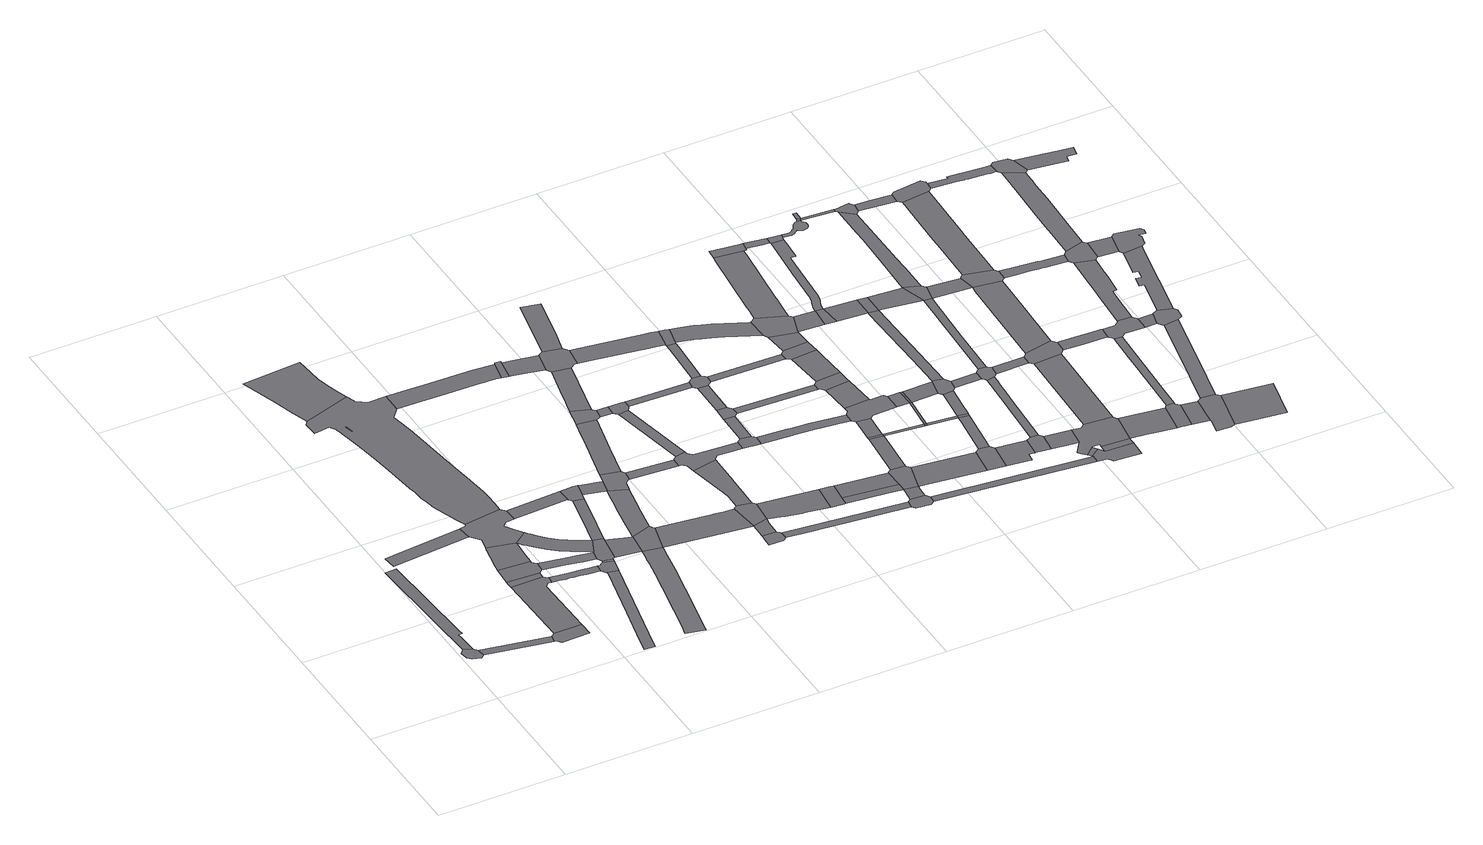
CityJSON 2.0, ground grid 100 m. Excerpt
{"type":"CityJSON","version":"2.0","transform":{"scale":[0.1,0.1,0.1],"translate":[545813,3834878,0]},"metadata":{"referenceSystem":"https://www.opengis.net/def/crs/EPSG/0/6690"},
"CityObjects":{
"road1":{"type":"Road","geometry":[{"type":"MultiSurface","lod":"1","boundaries":[[[0,1,2,3,4,5,6,7,8]]]}]},
"road2":{"type":"Road","attributes":{"RoadStructureAttribute.sectionType":"1"},"geometry":[{"type":"MultiSurface","lod":"1","boundaries":[[[9,10,11,12,13,14,15,16,0,8]]]}]},
"road3":{"type":"Road","attributes":{"RoadStructureAttribute.sectionType":"1"},"geometry":[{"type":"MultiSurface","lod":"1","boundaries":[[[7,6,17,18,19]]]}]},
"road4":{"type":"Road","geometry":[{"type":"MultiSurface","lod":"1","boundaries":[[[20,21,19,18,22,23,24]]]}]},
"road5":{"type":"Road","attributes":{"RoadStructureAttribute.sectionType":"1"},"geometry":[{"type":"MultiSurface","lod":"1","boundaries":[[[25,26,27,28,29]]]}]},
"road6":{"type":"Road","attributes":{"RoadStructureAttribute.sectionType":"1"},"geometry":[{"type":"MultiSurface","lod":"1","boundaries":[[[30,31,32,21,20,33,34,35,36]]]}]},
"road7":{"type":"Road","geometry":[{"type":"MultiSurface","lod":"1","boundaries":[[[37,38,32,31,39]]]}]},
"road8":{"type":"Road","geometry":[{"type":"MultiSurface","lod":"1","boundaries":[[[40,41,42,37,39,43,44,45,46,47,48,49]]]}]},
"road9":{"type":"Road","attributes":{"RoadStructureAttribute.sectionType":"1"},"geometry":[{"type":"MultiSurface","lod":"1","boundaries":[[[50,51,52,53,54,55,56,40,49,57,58,59,60]]]}]},
"road10":{"type":"Road","geometry":[{"type":"MultiSurface","lod":"1","boundaries":[[[61,62,63,64,65,25,29,66,67,50,60,68,69,70,71,72,73,74]]]}]},
"road11":{"type":"Road","attributes":{"RoadStructureAttribute.sectionType":"1"},"geometry":[{"type":"MultiSurface","lod":"1","boundaries":[[[75,76,77,78,79,80,81]]]}]},
"road12":{"type":"Road","attributes":{"RoadStructureAttribute.sectionType":"1"},"geometry":[{"type":"MultiSurface","lod":"1","boundaries":[[[82,83,84,36,35,85,86,87,88,89,90,91,92,93,94,95]]]}]},
"road13":{"type":"Road","geometry":[{"type":"MultiSurface","lod":"1","boundaries":[[[96,97,98,99,100,101,102,103,104,105,106,107,108,109,110,111,112,113,114,115,116,117,118,119,120,121,122,123,124,125,126,127,128,129,62,61,130,131,132,133,134,135,136,137],[138,139,140]]]}]},
"road14":{"type":"Road","attributes":{"RoadStructureAttribute.sectionType":"1"},"geometry":[{"type":"MultiSurface","lod":"1","boundaries":[[[141,142,143,45,44,144,145,146,147,148,149]]]}]},
"road15":{"type":"Road","geometry":[{"type":"MultiSurface","lod":"1","boundaries":[[[150,151,152,153,154,155,156,157,158,103,102]]]}]},
"road16":{"type":"Road","attributes":{"function":"1","RoadStructureAttribute.sectionType":"7"},"geometry":[{"type":"MultiSurface","lod":"1","boundaries":[[[159,160,161,162,163,164,165,166,167,68,60,168,169,170,171,172,173,174,175,176,177,178]]]}]},
"road17":{"type":"Road","geometry":[{"type":"MultiSurface","lod":"1","boundaries":[[[179,180,181,95,94,182,183,75,81,184]]]}]},
"road18":{"type":"Road","attributes":{"RoadStructureAttribute.sectionType":"1"},"geometry":[{"type":"MultiSurface","lod":"1","boundaries":[[[185,179,184,186]]]}]},
"road19":{"type":"Road","geometry":[{"type":"MultiSurface","lod":"1","boundaries":[[[178,177,149,148,185,186,187,188,189,190,191,192]]]}]},
"road20":{"type":"Road","attributes":{"RoadStructureAttribute.sectionType":"1"},"geometry":[{"type":"MultiSurface","lod":"1","boundaries":[[[193,194,195,196,197,198,199,200,201,202,203,204,205,206,207,208,209,210,211,212,213,214]]]}]},
"road21":{"type":"Road","attributes":{"RoadStructureAttribute.sectionType":"1"},"geometry":[{"type":"MultiSurface","lod":"1","boundaries":[[[215,74,73,216]]]}]},
"road22":{"type":"Road","attributes":{"function":"1"},"geometry":[{"type":"MultiSurface","lod":"1","boundaries":[[[217,218,219,190,189,220,193,221]]]}]},
"road23":{"type":"Road","attributes":{"RoadStructureAttribute.sectionType":"1"},"geometry":[{"type":"MultiSurface","lod":"1","boundaries":[[[222,223,224,225,226,227,228,178,192,229,230,231,232,233]]]}]},
"road24":{"type":"Road","geometry":[{"type":"MultiSurface","lod":"1","boundaries":[[[234,235,236,237,221,193,214,238]]]}]},
"road25":{"type":"Road","geometry":[{"type":"MultiSurface","lod":"1","boundaries":[[[239,215,216,240,241,222,233,242,243]]]}]},
"road26":{"type":"Road","attributes":{"RoadStructureAttribute.sectionType":"1"},"geometry":[{"type":"MultiSurface","lod":"1","boundaries":[[[244,245,246,247,248,249,250,251,252,253,254,255,237,236,256,257,258,259,260,261]]]}]},
"road27":{"type":"Road","attributes":{"RoadStructureAttribute.sectionType":"1"},"geometry":[{"type":"MultiSurface","lod":"1","boundaries":[[[262,243,242,263,264,244,265]]]}]},
"road28":{"type":"Road","attributes":{"RoadStructureAttribute.sectionType":"1"},"geometry":[{"type":"MultiSurface","lod":"1","boundaries":[[[266,267,268,269,98,97,270,271,272,273,274,275,276,277,278]]]}]},
"road29":{"type":"Road","geometry":[{"type":"MultiSurface","lod":"1","boundaries":[[[279,280,265,244,261,281,282,283,284,285]]]}]},
"road30":{"type":"Road","geometry":[{"type":"MultiSurface","lod":"1","boundaries":[[[286,287,288,289,238,214,290,291,292]]]}]},
"road31":{"type":"Road","attributes":{"RoadStructureAttribute.sectionType":"1"},"geometry":[{"type":"MultiSurface","lod":"1","boundaries":[[[293,294,295,296,297,298,299,279,285,300,301]]]}]},
"road32":{"type":"Road","attributes":{"RoadStructureAttribute.sectionType":"1"},"geometry":[{"type":"MultiSurface","lod":"1","boundaries":[[[284,283,302,303]]]}]},
"road33":{"type":"Road","geometry":[{"type":"MultiSurface","lod":"1","boundaries":[[[304,305,306,307,308,309,310,311,312,313,314,315]]]}]},
"road34":{"type":"Road","geometry":[{"type":"MultiSurface","lod":"1","boundaries":[[[316,278,277,317,318,319]]]}]},
"road35":{"type":"Road","attributes":{"RoadStructureAttribute.sectionType":"1"},"geometry":[{"type":"MultiSurface","lod":"1","boundaries":[[[320,291,304,315,321,322,323,324]]]}]},
"road36":{"type":"Road","geometry":[{"type":"MultiSurface","lod":"1","boundaries":[[[325,326,327,293,301,328,329,330,331,332]]]}]},
"road37":{"type":"Road","geometry":[{"type":"MultiSurface","lod":"1","boundaries":[[[333,334,335,292,291,320,336,337,338]]]}]},
"road38":{"type":"Road"},
"road39":{"type":"Road","attributes":{"RoadStructureAttribute.sectionType":"1"},"geometry":[{"type":"MultiSurface","lod":"1","boundaries":[[[339,318,317,340,341,342,343]]]}]},
"road40":{"type":"Road","attributes":{"RoadStructureAttribute.sectionType":"1"},"geometry":[{"type":"MultiSurface","lod":"1","boundaries":[[[344,345,346,347,348,349,350,351,352,353,354,355,333,338]]]}]},
"road41":{"type":"Road","attributes":{"RoadStructureAttribute.sectionType":"1"},"geometry":[{"type":"MultiSurface","lod":"1","boundaries":[[[330,329,356,357]]]}]},
"road42":{"type":"Road","attributes":{"RoadStructureAttribute.sectionType":"1"},"geometry":[{"type":"MultiSurface","lod":"1","boundaries":[[[358,359,360,361,362,363,325,332,364,365]]]}]},
"road43":{"type":"Road","attributes":{"RoadStructureAttribute.sectionType":"1"},"geometry":[{"type":"MultiSurface","lod":"1","boundaries":[[[366,367,368,369]]]}]},
"road44":{"type":"Road","geometry":[{"type":"MultiSurface","lod":"1","boundaries":[[[370,357,356,367,366,371,372,373,374,375]]]}]},
"road45":{"type":"Road","geometry":[{"type":"MultiSurface","lod":"1","boundaries":[[[376,377,378,379,369,368,380,381,303,302,382,383,384,385,352,351,386,387,388,389,390]]]}]},
"road46":{"type":"Road","attributes":{"function":"1"},"geometry":[{"type":"MultiSurface","lod":"1","boundaries":[[[391,336,320,392,393,394,395,396,397,398,399,400,401]]]}]},
"road47":{"type":"Road","geometry":[{"type":"MultiSurface","lod":"1","boundaries":[[[402,343,342,358,365,403,404,405,406,407,408]]]}]},
"road48":{"type":"Road","attributes":{"RoadStructureAttribute.sectionType":"1"},"geometry":[{"type":"MultiSurface","lod":"1","boundaries":[[[312,311,409,410,411,412,413,414]]]}]},
"road49":{"type":"Road","attributes":{"RoadStructureAttribute.sectionType":"1"},"geometry":[{"type":"MultiSurface","lod":"1","boundaries":[[[415,402,408,416,417,418,419,420]]]}]},
"road50":{"type":"Road","attributes":{"RoadStructureAttribute.sectionType":"1"},"geometry":[{"type":"MultiSurface","lod":"1","boundaries":[[[421,375,374,422,423]]]}]},
"road51":{"type":"Road","geometry":[{"type":"MultiSurface","lod":"1","boundaries":[[[424,401,400,425,426,427,428,429]]]}]},
"road52":{"type":"Road","geometry":[{"type":"MultiSurface","lod":"1","boundaries":[[[430,390,389,431,432,433]]]}]},
"road53":{"type":"Road","attributes":{"RoadStructureAttribute.sectionType":"1"},"geometry":[{"type":"MultiSurface","lod":"1","boundaries":[[[434,430,433,435]]]}]},
"road54":{"type":"Road","attributes":{"RoadStructureAttribute.sectionType":"1"},"geometry":[{"type":"MultiSurface","lod":"1","boundaries":[[[436,437,407,406,438,439,440,441,442,443,444,445]]]}]},
"road55":{"type":"Road","geometry":[{"type":"MultiSurface","lod":"1","boundaries":[[[446,434,435,447,448,449,450,451]]]}]},
"road56":{"type":"Road","attributes":{"RoadStructureAttribute.sectionType":"1"},"geometry":[{"type":"MultiSurface","lod":"1","boundaries":[[[452,446,451,453]]]}]},
"road57":{"type":"Road","attributes":{"function":"1","RoadStructureAttribute.sectionType":"7"},"geometry":[{"type":"MultiSurface","lod":"1","boundaries":[[[454,455,427,426,456,457,458,459,460]]]}]},
"road58":{"type":"Road","attributes":{"function":"1"},"geometry":[{"type":"MultiSurface","lod":"1","boundaries":[[[429,428,461,462,463,464]]]}]},
"road59":{"type":"Road","geometry":[{"type":"MultiSurface","lod":"1","boundaries":[[[465,466,467,468,469,423,422,470,452,453,471,472,473,474,475,476,477,478]]]}]},
"road60":{"type":"Road","attributes":{"RoadStructureAttribute.sectionType":"1"},"geometry":[{"type":"MultiSurface","lod":"1","boundaries":[[[479,480,465,478,481,482]]]}]},
"road61":{"type":"Road","geometry":[{"type":"MultiSurface","lod":"1","boundaries":[[[483,484,414,413,485,486,487,488,489,490,491,492]]]}]},
"road62":{"type":"Road","attributes":{"RoadStructureAttribute.sectionType":"1"},"geometry":[{"type":"MultiSurface","lod":"1","boundaries":[[[493,494,495,496,497,498,432,431,499,500,501,502,503,504,505]]]}]},
"road63":{"type":"Road","geometry":[{"type":"MultiSurface","lod":"1","boundaries":[[[459,506,507,483,492,508,509,510]]]}]},
"road64":{"type":"Road","geometry":[{"type":"MultiSurface","lod":"1","boundaries":[[[511,445,444,512,479,482,513,514]]]}]},
"road65":{"type":"Road","attributes":{"RoadStructureAttribute.sectionType":"1"},"geometry":[{"type":"MultiSurface","lod":"1","boundaries":[[[515,449,448,516,517]]]}]},
"road66":{"type":"Road","geometry":[{"type":"MultiSurface","lod":"1","boundaries":[[[518,519,520,464,463,521,522,460,459,510,523,524,525]]]}]},
"road67":{"type":"Road","attributes":{"RoadStructureAttribute.sectionType":"1"},"geometry":[{"type":"MultiSurface","lod":"1","boundaries":[[[474,473,526,527]]]}]},
"road68":{"type":"Road","attributes":{"RoadStructureAttribute.sectionType":"1"},"geometry":[{"type":"MultiSurface","lod":"1","boundaries":[[[528,518,525,529,530]]]}]},
"road69":{"type":"Road","geometry":[{"type":"MultiSurface","lod":"1","boundaries":[[[531,528,530,532]]]}]},
"road70":{"type":"Road","attributes":{"RoadStructureAttribute.sectionType":"1"},"geometry":[{"type":"MultiSurface","lod":"1","boundaries":[[[533,531,532,534]]]}]},
"road71":{"type":"Road","attributes":{"RoadStructureAttribute.sectionType":"1"},"geometry":[{"type":"MultiSurface","lod":"1","boundaries":[[[535,536,537,538,539,514,513,540,541,542,543,544,545,546]]]}]},
"road72":{"type":"Road","attributes":{"function":"1"},"geometry":[{"type":"MultiSurface","lod":"1","boundaries":[[[547,523,510,548,549,550]]]}]},
"road73":{"type":"Road","attributes":{"RoadStructureAttribute.sectionType":"1"},"geometry":[{"type":"MultiSurface","lod":"1","boundaries":[[[532,530,551,552]]]}]},
"road74":{"type":"Road","geometry":[{"type":"MultiSurface","lod":"1","boundaries":[[[553,554,555,556,557,558,559,560,561,505,504,562,533,534,563,564,565,566]]]}]},
"road75":{"type":"Road","attributes":{"RoadStructureAttribute.sectionType":"1"},"geometry":[{"type":"MultiSurface","lod":"1","boundaries":[[[567,568,559,558]]]}]},
"road76":{"type":"Road","geometry":[{"type":"MultiSurface","lod":"1","boundaries":[[[569,570,571,572,517,516,573,574,568,567]]]}]},
"road77":{"type":"Road","attributes":{"RoadStructureAttribute.sectionType":"1"},"geometry":[{"type":"MultiSurface","lod":"1","boundaries":[[[575,576,577,571,570]]]}]},
"road78":{"type":"Road","geometry":[{"type":"MultiSurface","lod":"1","boundaries":[[[578,579,580,527,526,581,577,576]]]}]},
"road79":{"type":"Road","attributes":{"RoadStructureAttribute.sectionType":"1"},"geometry":[{"type":"MultiSurface","lod":"1","boundaries":[[[490,489,582,583]]]}]},
"road80":{"type":"Road","geometry":[{"type":"MultiSurface","lod":"1","boundaries":[[[584,552,551,585]]]}]},
"road81":{"type":"Road","attributes":{"RoadStructureAttribute.sectionType":"1"},"geometry":[{"type":"MultiSurface","lod":"1","boundaries":[[[586,579,578,587]]]}]},
"road82":{"type":"Road","geometry":[{"type":"MultiSurface","lod":"1","boundaries":[[[588,589,550,549,590,591,592]]]}]},
"road83":{"type":"Road","attributes":{"RoadStructureAttribute.sectionType":"1"},"geometry":[{"type":"MultiSurface","lod":"1","boundaries":[[[593,552,584,594]]]}]},
"road84":{"type":"Road","attributes":{"RoadStructureAttribute.sectionType":"1"},"geometry":[{"type":"MultiSurface","lod":"1","boundaries":[[[595,566,565,596,597,593,598]]]}]},
"road85":{"type":"Road","geometry":[{"type":"MultiSurface","lod":"1","boundaries":[[[599,546,545,586,587,600,601,602]]]}]},
"road86":{"type":"Road","attributes":{"RoadStructureAttribute.sectionType":"1"},"geometry":[{"type":"MultiSurface","lod":"1","boundaries":[[[584,585,603,604]]]}]},
"road87":{"type":"Road","geometry":[{"type":"MultiSurface","lod":"1","boundaries":[[[598,593,594,605]]]}]},
"road88":{"type":"Road","attributes":{"RoadStructureAttribute.sectionType":"1"},"geometry":[{"type":"MultiSurface","lod":"1","boundaries":[[[603,606,607,608,588,592,609]]]}]},
"road89":{"type":"Road","geometry":[{"type":"MultiSurface","lod":"1","boundaries":[[[610,591,590,611,612,613,614,615]]]}]},
"road90":{"type":"Road","attributes":{"RoadStructureAttribute.sectionType":"1"},"geometry":[{"type":"MultiSurface","lod":"1","boundaries":[[[616,617,618,605,594,619]]]}]},
"road91":{"type":"Road","attributes":{"RoadStructureAttribute.sectionType":"1"},"geometry":[{"type":"MultiSurface","lod":"1","boundaries":[[[601,600,620,621]]]}]},
"road92":{"type":"Road","geometry":[{"type":"MultiSurface","lod":"1","boundaries":[[[604,603,609,622]]]}]},
"road93":{"type":"Road","attributes":{"RoadStructureAttribute.sectionType":"1"},"geometry":[{"type":"MultiSurface","lod":"1","boundaries":[[[623,624,625,626,599,602,627,628,629,630,631]]]}]},
"road94":{"type":"Road","attributes":{"RoadStructureAttribute.sectionType":"1"},"geometry":[{"type":"MultiSurface","lod":"1","boundaries":[[[632,633,634,604,622,635,636,637]]]}]},
"road95":{"type":"Road","geometry":[{"type":"MultiSurface","lod":"1","boundaries":[[[621,620,638,639]]]}]},
"road96":{"type":"Road","geometry":[{"type":"MultiSurface","lod":"1","boundaries":[[[640,641,642,615,614,643,644,645,646,647]]]}]},
"road97":{"type":"Road","geometry":[{"type":"MultiSurface","lod":"1","boundaries":[[[648,616,619,649,632,637,650,651,652,653]]]}]},
"road98":{"type":"Road","geometry":[{"type":"MultiSurface","lod":"1","boundaries":[[[654,623,631,655,656,657,658]]]}]},
"road99":{"type":"Road","attributes":{"RoadStructureAttribute.sectionType":"1"},"geometry":[{"type":"MultiSurface","lod":"1","boundaries":[[[659,660,639,638,661,662,663]]]}]},
"road100":{"type":"Road","attributes":{"RoadStructureAttribute.sectionType":"1"},"geometry":[{"type":"MultiSurface","lod":"1","boundaries":[[[662,664,665,648,653,666,667]]]}]},
"road101":{"type":"Road","geometry":[{"type":"MultiSurface","lod":"1","boundaries":[[[668,669,670,645,644,671,672,673,674]]]}]},
"road102":{"type":"Road","attributes":{"RoadStructureAttribute.sectionType":"1"},"geometry":[{"type":"MultiSurface","lod":"1","boundaries":[[[675,651,650,676,677,678]]]}]},
"road103":{"type":"Road","attributes":{"RoadStructureAttribute.sectionType":"1"},"geometry":[{"type":"MultiSurface","lod":"1","boundaries":[[[679,680,681,682,683,684,685,686,687,688,689,690,691,692,640,647]]]}]},
"road104":{"type":"Road","attributes":{"RoadStructureAttribute.sectionType":"1"},"geometry":[{"type":"MultiSurface","lod":"1","boundaries":[[[693,694,695,696,697,698,699,700,701,702,703,621,639,704,705,706,707,708,709,710,711,712,713,714,715,716,717,718,719,720]]]}]},
"road105":{"type":"Road","geometry":[{"type":"MultiSurface","lod":"1","boundaries":[[[721,722,723,724]]]}]},
"road106":{"type":"Road","attributes":{"RoadStructureAttribute.sectionType":"1"},"geometry":[{"type":"MultiSurface","lod":"1","boundaries":[[[657,656,725,726,727]]]}]},
"road107":{"type":"Road","geometry":[{"type":"MultiSurface","lod":"1","boundaries":[[[663,662,667,728]]]}]},
"road108":{"type":"Road","geometry":[{"type":"MultiSurface","lod":"1","boundaries":[[[729,724,723,730,731,583,582,732,733,734,735,736,737,738,739,740]]]}]},
"road109":{"type":"Road","geometry":[{"type":"MultiSurface","lod":"1","boundaries":[[[741,742,743,675,678,744,686,685,745,746,747,748,749,750,751]]]}]},
"road110":{"type":"Road","geometry":[{"type":"MultiSurface","lod":"1","boundaries":[[[752,753,754,674,673,755,756,757,758,722,721,759,760,761,762,763,764,765,766,767]]]}]},
"road111":{"type":"Road","geometry":[{"type":"MultiSurface","lod":"1","boundaries":[[[768,727,726,769,693,720,770,771,772,773]]]}]},
"road112":{"type":"Road","attributes":{"function":"3","RoadStructureAttribute.sectionType":"1"},"geometry":[{"type":"MultiSurface","lod":"1","boundaries":[[[762,740,739,774,763]]]}]},
"road113":{"type":"Road","attributes":{"RoadStructureAttribute.sectionType":"1"},"geometry":[{"type":"MultiSurface","lod":"1","boundaries":[[[728,667,775,776,777]]]}]},
"road114":{"type":"Road","attributes":{"RoadStructureAttribute.sectionType":"1"},"geometry":[{"type":"MultiSurface","lod":"1","boundaries":[[[776,778,779,741,751,780,781,782]]]}]},
"road115":{"type":"Road","attributes":{"RoadStructureAttribute.sectionType":"1"},"geometry":[{"type":"MultiSurface","lod":"1","boundaries":[[[783,748,747,784]]]}]},
"road116":{"type":"Road","attributes":{"RoadStructureAttribute.sectionType":"1"},"geometry":[{"type":"MultiSurface","lod":"1","boundaries":[[[785,786,787,788,789,790,791,792,793,794,795,796,797,773,772,798,799,800,801,802,803,804,805,806,807,808,809,810,811,812,813,814,815,816]]]}]},
"road117":{"type":"Road","attributes":{"function":"3","RoadStructureAttribute.sectionType":"1"},"geometry":[{"type":"MultiSurface","lod":"1","boundaries":[[[817,818,752,767]]]}]},
"road118":{"type":"Road","geometry":[{"type":"MultiSurface","lod":"1","boundaries":[[[819,777,776,782,820,821,822]]]}]},
"road119":{"type":"Road","geometry":[{"type":"MultiSurface","lod":"1","boundaries":[[[823,824,825,785,816,826]]]}]},
"road120":{"type":"Road","geometry":[{"type":"MultiSurface","lod":"1","boundaries":[[[827,828,823,826]]]}]},
"road121":{"type":"Road","geometry":[{"type":"MultiSurface","lod":"1","boundaries":[[[764,763,829,830,831,832,833]]]}]},
"road122":{"type":"Road","geometry":[{"type":"MultiSurface","lod":"1","boundaries":[[[834,835,836,837,838,783,784,839,818,817,840,841]]]}]},
"road123":{"type":"Road","attributes":{"RoadStructureAttribute.sectionType":"1"},"geometry":[{"type":"MultiSurface","lod":"1","boundaries":[[[826,816,842,843]]]}]},
"road124":{"type":"Road","attributes":{"RoadStructureAttribute.sectionType":"1"},"geometry":[{"type":"MultiSurface","lod":"1","boundaries":[[[844,845,846,847,848,819,822,849,850,851,852,853,854]]]}]},
"road125":{"type":"Road","attributes":{"RoadStructureAttribute.sectionType":"1"},"geometry":[{"type":"MultiSurface","lod":"1","boundaries":[[[855,856,820,782,857,858]]]}]},
"road126":{"type":"Road","geometry":[{"type":"MultiSurface","lod":"1","boundaries":[[[859,860,861,833,832,862,863,864,865,866,867,868]]]}]},
"road127":{"type":"Road","attributes":{"function":"3","RoadStructureAttribute.sectionType":"1"},"geometry":[{"type":"MultiSurface","lod":"1","boundaries":[[[857,869,836,835,870,871]]]}]},
"road128":{"type":"Road","geometry":[{"type":"MultiSurface","lod":"1","boundaries":[[[872,873,874,843,842,875,844,854,876,877]]]}]},
"road129":{"type":"Road","attributes":{"RoadStructureAttribute.sectionType":"1"},"geometry":[{"type":"MultiSurface","lod":"1","boundaries":[[[866,865,878,879]]]}]},
"road130":{"type":"Road","attributes":{"RoadStructureAttribute.sectionType":"1"},"geometry":[{"type":"MultiSurface","lod":"1","boundaries":[[[880,881,882,883,884,841,840,885,886,887,888]]]}]},
"road131":{"type":"Road","geometry":[{"type":"MultiSurface","lod":"1","boundaries":[[[889,890,858,857,871,891,892,893,894,895,896]]]}]},
"road132":{"type":"Road","attributes":{"RoadStructureAttribute.sectionType":"1"},"geometry":[{"type":"MultiSurface","lod":"1","boundaries":[[[897,898,899,900,859,868,901,902]]]}]},
"road133":{"type":"Road","geometry":[{"type":"MultiSurface","lod":"1","boundaries":[[[903,904,879,878,905,906,907,908,909,910,911]]]}]},
"road134":{"type":"Road","attributes":{"RoadStructureAttribute.sectionType":"1"},"geometry":[{"type":"MultiSurface","lod":"1","boundaries":[[[912,877,876,913,914,915,916]]]}]},
"road135":{"type":"Road","attributes":{"function":"3","RoadStructureAttribute.sectionType":"1"},"geometry":[{"type":"MultiSurface","lod":"1","boundaries":[[[917,918,919,920,921,922,889,896]]]}]},
"road136":{"type":"Road","geometry":[{"type":"MultiSurface","lod":"1","boundaries":[[[923,924,925,888,887,926,927,928,897,902,929,930,931,932,933,934,935]]]}]},
"road137":{"type":"Road","geometry":[{"type":"MultiSurface","lod":"1","boundaries":[[[910,909,936,937]]]}]},
"road138":{"type":"Road","attributes":{"RoadStructureAttribute.sectionType":"1"},"geometry":[{"type":"MultiSurface","lod":"1","boundaries":[[[938,939,940,941,942,894,893,943,944,945,946,947,948,949,950]]]}]},
"road139":{"type":"Road","geometry":[{"type":"MultiSurface","lod":"1","boundaries":[[[951,952,953,954,955,956,916,915,957,958,920,919,959,960,961,962]]]}]},
"road140":{"type":"Road","attributes":{"RoadStructureAttribute.sectionType":"1"},"geometry":[{"type":"MultiSurface","lod":"1","boundaries":[[[963,964,965,966,967,903,911]]]}]},
"road141":{"type":"Road","attributes":{"RoadStructureAttribute.sectionType":"1"},"geometry":[{"type":"MultiSurface","lod":"1","boundaries":[[[968,932,931,969,970]]]}]},
"road142":{"type":"Road","attributes":{"RoadStructureAttribute.sectionType":"1"},"geometry":[{"type":"MultiSurface","lod":"1","boundaries":[[[971,972,973,974,975,976,923,935,977,978,979,980,981,982,983,984,985]]]}]},
"road143":{"type":"Road","geometry":[{"type":"MultiSurface","lod":"1","boundaries":[[[986,970,969,965,964,987,988,989]]]}]},
"road144":{"type":"Road","geometry":[{"type":"MultiSurface","lod":"1","boundaries":[[[990,991,992,950,949,971,985,993,994,995]]]}]},
"road145":{"type":"Road","attributes":{"RoadStructureAttribute.sectionType":"1"},"geometry":[{"type":"MultiSurface","lod":"1","boundaries":[[[996,997,998,999,1000,1001,1002,962,961,1003,1004,1005,1006,1007,1008,1009,1010,1011,1012,1013]]]}]},
"road146":{"type":"Road","attributes":{"RoadStructureAttribute.sectionType":"1"},"geometry":[{"type":"MultiSurface","lod":"1","boundaries":[[[1014,1015,1016,1017,1018,1019,1020,1021,1022,1023,1024,1025,1026,1027,1028,1029,986,989]]]}]},
"road147":{"type":"Road","attributes":{"RoadStructureAttribute.sectionType":"1"},"geometry":[{"type":"MultiSurface","lod":"1","boundaries":[[[995,994,1030,1031]]]}]},
"road148":{"type":"Road","attributes":{"RoadStructureAttribute.sectionType":"1"},"geometry":[{"type":"MultiSurface","lod":"1","boundaries":[[[1032,1033,1034,1035,1036,1037,1038,1039,1040,1041,1042,1043,1044,992,991,1045,1046,1047,1048,1049,1050,1051]]]}]},
"road149":{"type":"Road","geometry":[{"type":"MultiSurface","lod":"1","boundaries":[[[1052,1053,1013,1012,1032,1051,1054,1055,1056,1057]]]}]},
"road150":{"type":"Road","geometry":[{"type":"MultiSurface","lod":"1","boundaries":[[[1058,1031,1030,1059,1019,1018,1060,1061,1062,1063,1064,1065,1066]]]}]},
"road151":{"type":"Road","attributes":{"RoadStructureAttribute.sectionType":"1"},"geometry":[{"type":"MultiSurface","lod":"1","boundaries":[[[1067,1068,1069,1056,1055,1070,1071,1072,1073,1074,1075]]]}]}
},
"vertices":[
[58,608,0],[38,584,0],[25,574,0],[36,509,0],[63,479,0],[126,460,0],[158,486,0],[146,551,0],[120,580,0],
[111,742,0],[110,771,0],[140,773,0],[138,817,0],[90,1647,0],[0,1642,0],[1,1639,0],[38,969,0],
[568,406,0],[660,389,0],[671,448,0],
[922,475,0],[703,471,0],[679,386,0],[705,356,0],[924,360,0],
[698,1846,0],[221,1800,0],[78,1787,0],[88,1678,0],[709,1736,0],
[971,1058,0],[944,1084,0],[691,1079,0],[912,974,0],[942,1003,0],[968,999,0],[975,1057,0],
[691,1146,0],[690,1127,0],[945,1133,0],
[704,1297,0],[697,1229,0],[693,1178,0],[967,1152,0],[974,1159,0],[983,1240,0],[977,1241,0],[954,1271,0],[953,1277,0],[952,1279,0],
[752,1565,0],[747,1545,0],[744,1530,0],[738,1500,0],[730,1458,0],[723,1424,0],[711,1349,0],[958,1360,0],[963,1434,0],[966,1504,0],[967,1519,0],
[1046,1910,0],[757,1872,0],[759,1869,0],[744,1850,0],[714,1847,0],[715,1730,0],[772,1663,0],[1071,1596,0],[1031,1650,0],[985,1720,0],[982,1727,0],[1015,1762,0],[1086,1766,0],[1080,1875,0],
[1364,918,0],[1262,448,0],[1207,194,0],[1169,15,0],[1249,7,0],[1256,39,0],[1442,901,0],
[1263,1023,0],[1243,1026,0],[1111,1041,0],[981,997,0],[1025,992,0],[1070,986,0],[1102,982,0],[1128,979,0],[1183,972,0],[1226,967,0],[1269,962,0],[1328,955,0],[1332,955,0],[1335,1015,0],
[903,3193,0],[966,3271,0],[967,3433,0],[830,3433,0],[750,3489,0],[749,3492,0],[727,3561,0],[352,3440,0],[326,3407,0],[332,3294,0],[460,3307,0],[462,3291,0],[482,3265,0],[496,3202,0],[502,3171,0],[505,3157,0],[514,3117,0],[530,3030,0],[546,2930,0],[562,2813,0],[581,2673,0],[597,2551,0],[614,2421,0],[622,2361,0],[630,2289,0],[643,2221,0],[656,2151,0],[670,2108,0],[672,2101,0],[682,2069,0],[715,1977,0],[719,1967,0],[746,1897,0],[748,1893,0],[1049,1996,0],[1050,2074,0],[1045,2148,0],[1037,2225,0],[1021,2343,0],[998,2509,0],[934,3014,0],[914,3129,0],[555,3255,0],[559,3255,0],[574,3189,0],
[1313,1181,0],[1271,1188,0],[1205,1200,0],[1130,1131,0],[1227,1114,0],[1271,1106,0],[1273,1106,0],[1371,1089,0],[1385,1169,0],
[696,3655,0],[677,3714,0],[662,3769,0],[649,3835,0],[640,3932,0],[630,4065,0],[165,4031,0],[258,3736,0],[305,3591,0],
[1432,1297,0],[1426,1300,0],[1357,1338,0],[1294,1378,0],[1241,1417,0],[1185,1467,0],[1135,1519,0],[1099,1561,0],[1084,1578,0],[1000,1475,0],[1005,1467,0],[1063,1406,0],[1121,1351,0],[1185,1297,0],[1252,1252,0],[1315,1216,0],[1359,1193,0],[1386,1179,0],[1395,1175,0],[1444,1291,0],
[1388,1032,0],[1365,1018,0],[1355,1012,0],[1347,933,0],[1359,916,0],[1467,1015,0],
[1394,1054,0],[1472,1037,0],
[1474,1049,0],[1477,1048,0],[1489,1047,0],[1521,1259,0],[1521,1261,0],[1524,1275,0],
[1689,1017,0],[1686,997,0],[1677,937,0],[1674,917,0],[1672,905,0],[1666,863,0],[1648,746,0],[1616,584,0],[1595,481,0],[1563,320,0],[1516,93,0],[1509,60,0],[1505,41,0],[1653,11,0],[1656,28,0],[1665,74,0],[1750,494,0],[1787,686,0],[1822,893,0],[1835,973,0],[1838,986,0],[1838,990,0],
[1512,1898,0],[1517,1788,0],
[1709,1195,0],[1628,1220,0],[1618,1224,0],[1683,1018,0],[1712,1194,0],
[1543,1759,0],[1492,1510,0],[1478,1446,0],[1478,1443,0],[1474,1426,0],[1472,1415,0],[1445,1294,0],[1550,1399,0],[1554,1418,0],[1557,1430,0],[1559,1442,0],[1623,1742,0],
[1890,1217,0],[1871,1247,0],[1870,1248,0],[1713,1196,0],[1895,1216,0],
[1624,1904,0],[1521,1784,0],[1528,1777,0],[1633,1787,0],[1656,1897,0],
[1809,1748,0],[1794,1684,0],[1783,1625,0],[1775,1580,0],[1771,1562,0],[1768,1541,0],[1761,1497,0],[1745,1410,0],[1745,1408,0],[1744,1401,0],[1721,1252,0],[1713,1197,0],[1900,1428,0],[1917,1523,0],[1921,1543,0],[1923,1554,0],[1935,1617,0],[1951,1692,0],
[1664,1895,0],[1648,1784,0],[1650,1783,0],[1832,1858,0],
[1648,3416,0],[1559,3419,0],[1265,3425,0],[1135,3432,0],[1159,3267,0],[1351,3263,0],[1529,3259,0],[1618,3258,0],[1649,3256,0],[1672,3255,0],[1734,3250,0],[1776,3244,0],[1809,3404,0],
[1849,1934,0],[1833,1861,0],[1966,1765,0],[1995,1790,0],[2002,1790,0],[2013,1869,0],[1995,1902,0],
[2405,1153,0],[2349,1159,0],[2310,1164,0],[2275,1168,0],[2504,909,0],[2509,909,0],[2485,1144,0],
[1979,2525,0],[1954,2410,0],[1925,2279,0],[1913,2226,0],[1908,2201,0],[1904,2184,0],[1897,2151,0],[2054,2169,0],[2128,2502,0],
[2379,1766,0],[2384,1844,0],
[2506,779,0],[2506,754,0],[2505,713,0],[2504,666,0],[2615,664,0],[2620,668,0],[2640,684,0],[2644,688,0],[2642,748,0],[2634,757,0],[2629,762,0],[2617,776,0],
[1816,3418,0],[1834,3235,0],[1860,3398,0],[1862,3411,0],
[2629,937,0],[2619,887,0],[2624,915,0],[2628,932,0],[2629,935,0],
[2012,2677,0],[2000,2625,0],[1996,2606,0],[2163,2521,0],[2169,2521,0],[2178,2601,0],[2172,2608,0],[2156,2630,0],
[2512,1169,0],[2506,1163,0],[2500,1158,0],[2647,1124,0],[2627,1150,0],[2626,1151,0],
[1980,3375,0],[1847,3233,0],[1943,3212,0],[2092,3181,0],[2126,3348,0],
[2631,1330,0],[2631,1338,0],[2634,1453,0],[2634,1455,0],[2634,1471,0],[2635,1473,0],[2635,1492,0],[2641,1708,0],[2446,1667,0],[2484,1468,0],[2511,1328,0],[2518,1288,0],
[2263,2517,0],[2266,2598,0],
[2117,3141,0],[2117,3138,0],[2054,2865,0],[2053,2862,0],[2035,2782,0],[2025,2739,0],[2255,3105,0],[2258,3114,0],
[2377,2498,0],[2296,2488,0],[2414,1872,0],[2494,1887,0],
[2370,2595,0],[2392,2523,0],[2397,2531,0],[2397,2533,0],[2398,2533,0],[2399,2594,0],
[2621,1829,0],[2524,1835,0],[2523,1837,0],[2498,1866,0],[2397,1856,0],[2385,1845,0],[2391,1765,0],[2403,1765,0],[2417,1753,0],[2432,1740,0],[2641,1717,0],[2674,1745,0],[2760,1739,0],[2867,1731,0],[2872,1813,0],
[2651,1123,0],[2634,935,0],[2680,924,0],[2694,920,0],[2697,919,0],[2756,902,0],[2816,888,0],[2876,879,0],[2900,875,0],[3083,848,0],[3110,1069,0],
[2168,3371,0],[2262,3118,0],[2296,3141,0],[2303,3144,0],[2320,3143,0],[2341,3301,0],[2311,3346,0],
[2774,672,0],[2881,660,0],[2893,659,0],[3109,636,0],[3579,586,0],[3585,645,0],
[2278,3898,0],[2318,3379,0],[2344,3491,0],[2419,3849,0],[2422,3868,0],[2423,3868,0],
[2494,2591,0],[2890,2518,0],[2899,2581,0],
[3197,1058,0],[3190,836,0],[3197,836,0],[3201,904,0],[3200,904,0],[3219,1056,0],
[2904,1836,0],[3004,1721,0],[3010,1802,0],[2986,1830,0],
[2910,2094,0],[2991,2085,0],
[2941,3212,0],[2895,3218,0],[2324,3142,0],[2422,3125,0],[2698,3083,0],[2803,3066,0],[2805,3065,0],[2899,3050,0],[2961,3038,0],[2989,3204,0],
[2913,2204,0],[3023,2107,0],[3024,2108,0],[3022,2168,0],[3015,2176,0],[2993,2202,0],
[2921,2492,0],[3001,2488,0],
[3619,854,0],[3610,855,0],[3517,800,0],[3534,798,0],[3616,787,0],[3627,786,0],[3626,853,0],
[3201,905,0],[3610,857,0],[3626,855,0],[3623,1007,0],
[2940,2614,0],[2939,2613,0],[2937,2613,0],[2928,2606,0],[2905,2586,0],[2905,2505,0],[3021,2506,0],[3026,2510,0],[3034,2518,0],[3040,2577,0],[3028,2588,0],[3024,2592,0],[3007,2608,0],[3007,2609,0],
[2963,3024,0],[2961,2983,0],[3028,2975,0],[3029,3020,0],
[3615,667,0],[3609,662,0],[3599,563,0],[3604,558,0],[3713,547,0],[3718,550,0],[3744,567,0],[3750,627,0],[3728,653,0],[3723,659,0],
[3459,1765,0],[3409,1772,0],[3408,1772,0],[3369,1775,0],[3256,1783,0],[3249,1784,0],[3243,1704,0],[3251,1704,0],[3397,1693,0],[3553,1673,0],[3596,1668,0],[3679,1657,0],[3685,1736,0],
[3626,778,0],[3625,761,0],[3731,751,0],[3732,757,0],[3733,773,0],
[3038,3195,0],[2964,3034,0],[3032,3034,0],[3067,3188,0],
[3650,2145,0],[3650,2088,0],[3652,2145,0],
[3655,1032,0],[3649,1028,0],[3637,1018,0],[3627,855,0],[3628,853,0],[3788,988,0],[3769,1014,0],[3764,1020,0],
[3619,2502,0],[3616,2562,0],
[3687,1409,0],[3796,1390,0],[3797,1400,0],
[3689,1430,0],[3798,1420,0],
[3706,1628,0],[3815,1619,0],
[3358,3101,0],[3291,3126,0],[3239,3144,0],[3213,3151,0],[3109,3179,0],[3074,3025,0],[3160,3002,0],[3215,2985,0],[3279,2962,0],[3366,2924,0],[3608,2814,0],[3604,2992,0],
[3792,988,0],[4052,733,0],[4241,709,0],[4271,929,0],
[4106,1365,0],[4108,1386,0],
[4019,1809,0],[4016,1811,0],[4014,1812,0],[3920,1811,0],[3912,1811,0],[3909,1818,0],[3710,1804,0],[3713,1766,0],[3691,1743,0],[3684,1656,0],[3843,1645,0],[4014,1647,0],[4035,1648,0],[4033,1787,0],
[3886,2071,0],[3692,2053,0],
[3884,2100,0],[3878,2188,0],[3681,2174,0],[3654,2147,0],[3662,2087,0],[3669,2080,0],
[3861,2432,0],[3856,2493,0],[3653,2477,0],
[3847,2606,0],[3646,2590,0],[3626,2571,0],[3630,2494,0],
[4962,437,0],[4965,500,0],
[4125,1386,0],[4123,1363,0],
[3630,2778,0],[3838,2730,0],
[4307,954,0],[4285,938,0],[4383,691,0],[4411,911,0],[4385,945,0],
[4135,1649,0],[4153,1649,0],
[4037,1786,0],[4124,1649,0],[4130,1649,0],[4134,1787,0],
[3648,3018,0],[3841,2740,0],[3896,2906,0],[3870,2934,0],
[4353,1338,0],[4356,1358,0],
[4152,1787,0],
[4353,1334,0],[4352,1328,0],[4346,1279,0],[4432,1328,0],
[4414,911,0],[4576,667,0],[4583,736,0],[4621,731,0],[4631,730,0],[4647,882,0],
[4389,1790,0],[4388,1789,0],[4384,1789,0],[4359,1653,0],
[4045,2723,0],[4059,2893,0],
[4435,1348,0],
[3730,3768,0],[3727,3743,0],[3664,3156,0],[3660,3114,0],[3878,3013,0],[3892,3144,0],[3893,3158,0],[3947,3690,0],[3953,3740,0],
[4388,1626,0],[4370,1476,0],[4357,1371,0],[4449,1466,0],[4468,1621,0],[4469,1626,0],
[4134,2716,0],[4119,2888,0],
[4687,903,0],[4686,901,0],[4680,898,0],[4637,729,0],[4752,716,0],[4770,867,0],[4748,899,0],[4746,901,0],
[4392,1797,0],[4382,1631,0],[4495,1654,0],[4505,1735,0],[4499,1743,0],[4472,1780,0],
[3739,3847,0],[3975,3737,0],[3978,3759,0],[3986,3817,0],[3963,3820,0],
[4209,2882,0],[4174,2884,0],[4162,2715,0],[4372,2698,0],[4375,2870,0],
[4373,2687,0],[4388,2083,0],[4453,2689,0],[4453,2692,0],
[4962,842,0],[4947,844,0],[4773,866,0],[4927,696,0],[4939,694,0],[4958,692,0],[4977,841,0],
[4707,1738,0],[4499,1654,0],[4500,1654,0],[4709,1657,0],
[4778,1359,0],[4778,1370,0],[4785,1477,0],[4789,1525,0],[4789,1533,0],[4793,1581,0],[4796,1636,0],[4735,1625,0],[4726,1481,0],[4720,1399,0],[4716,1326,0],[4709,1225,0],[4696,1033,0],[4688,914,0],
[4159,3725,0],[4125,3350,0],[4100,3042,0],[4098,3026,0],[4095,3013,0],[4091,3001,0],[4084,2987,0],[4077,2971,0],[4070,2951,0],[4064,2930,0],[4061,2911,0],[4120,2903,0],[4123,2917,0],[4127,2933,0],[4133,2949,0],[4138,2961,0],[4146,2977,0],[4153,2997,0],[4157,3016,0],[4160,3035,0],[4185,3345,0],[4198,3508,0],[4203,3516,0],[4240,3513,0],[4241,3515,0],[4243,3519,0],[4254,3681,0],[4257,3718,0],
[5009,598,0],[4942,536,0],[4964,512,0],[5035,562,0],
[4098,3742,0],[4154,3734,0],[4162,3793,0],
[4453,2863,0],
[5050,540,0],[4964,509,0],[4965,502,0],[5041,429,0],[5063,398,0],[5066,394,0],[5067,392,0],[5280,375,0],[5284,458,0],[5284,463,0],[5286,504,0],[5068,514,0],
[4741,1766,0],[4740,1765,0],[4731,1758,0],[4725,1638,0],[4802,1641,0],[4825,1659,0],[4826,1660,0],[4831,1740,0],[4824,1745,0],[4804,1759,0],[4800,1762,0],
[5081,858,0],[5069,848,0],[5050,831,0],[4958,691,0],[4888,594,0],[4895,586,0],[4914,565,0],[5011,601,0],[5021,601,0],[5072,603,0],[5071,576,0],[5289,567,0],[5324,805,0],[5319,805,0],[5314,815,0],[5299,839,0],
[4254,3780,0],[4158,3730,0],[4259,3743,0],[4260,3747,0],[4263,3748,0],[4267,3778,0],
[5287,542,0],
[4475,2689,0],[4781,2646,0],[4721,2843,0],
[4779,2611,0],[4758,2171,0],[4819,2169,0],[4839,2592,0],[4844,2635,0],
[5085,1742,0],[5083,1663,0],
[4437,3866,0],[4423,3858,0],[4410,3851,0],[4401,3844,0],[4396,3839,0],[4391,3833,0],[4387,3823,0],[4381,3810,0],[4378,3803,0],[4370,3796,0],[4336,3772,0],[4333,3770,0],[4328,3770,0],[4329,3739,0],[4339,3741,0],[4352,3746,0],[4388,3773,0],[4393,3775,0],[4396,3772,0],[4410,3761,0],[4427,3755,0],[4446,3755,0],[4462,3761,0],[4476,3773,0],[4485,3789,0],[4487,3796,0],[4487,3807,0],[4487,3818,0],[4485,3824,0],[4475,3840,0],[4464,3849,0],[4466,3865,0],
[5331,1649,0],[5111,1638,0],
[4724,2849,0],[4871,2769,0],[4868,2773,0],[4844,2800,0],
[4448,3894,0],[4446,3885,0],[4442,3875,0],[4477,3885,0],
[4480,3952,0],[4452,3954,0],
[5411,550,0],[5521,534,0],[5584,526,0],[5636,518,0],[5669,757,0],
[5368,1782,0],[5339,1816,0],[5117,1772,0],[5113,1768,0],[5087,1742,0],[5098,1650,0],[5365,1681,0],[5369,1781,0],
[4727,3843,0],[4729,3864,0],
[4742,3827,0],[4742,3553,0],[4742,3473,0],[4742,3456,0],[4733,3165,0],[4845,2826,0],[4845,2882,0],[4846,3043,0],[4844,3168,0],[4842,3213,0],[4841,3741,0],
[5127,2748,0],[4874,2769,0],[5151,2614,0],[5128,2749,0],
[5695,782,0],[5683,771,0],[5677,764,0],[5675,513,0],[5696,511,0],[5726,506,0],[5744,503,0],[5779,739,0],[5752,768,0],[5753,779,0],
[5147,2568,0],[5356,2270,0],[5370,2585,0],
[4858,3869,0],[4851,3877,0],[4745,3863,0],[4735,3839,0],[4870,3767,0],[4879,3847,0],
[5879,483,0],[5906,720,0],
[5705,1766,0],[5630,1769,0],[5589,1772,0],[5470,1776,0],[5388,1780,0],[5519,1675,0],[5641,1671,0],[5706,1669,0],[5714,1765,0],
[5159,2778,0],[5142,2763,0],[5386,2599,0],[5395,2607,0],[5399,2611,0],[5399,2695,0],[5390,2707,0],[5376,2726,0],
[5737,1630,0],[5724,1399,0],[5719,1267,0],[5719,1265,0],[5762,949,0],[5798,1622,0],
[5942,747,0],[5940,741,0],[5885,482,0],[5862,357,0],[5972,347,0],[6001,361,0],[6008,364,0],[6077,702,0],[6052,733,0],
[5000,3836,0],[4992,3756,0],[4994,3756,0],[5157,3742,0],[5162,3820,0],
[5389,3173,0],[5390,3228,0],[5409,3736,0],[5189,3713,0],[5172,3229,0],[5170,3171,0],
[5852,1800,0],[5851,1788,0],[5818,1762,0],[5715,1659,0],[5718,1655,0],[5738,1633,0],[5802,1626,0],[5829,1648,0],[5989,1646,0],[5990,1755,0],[5986,1760,0],[5966,1787,0],[5962,1792,0],
[6395,314,0],[6468,655,0],
[5705,2663,0],[5691,2665,0],[5632,2671,0],[5540,2680,0],[5403,2695,0],[5487,2603,0],[5594,2594,0],[5660,2587,0],[5685,2585,0],[5706,2583,0],[5877,2567,0],[5880,2567,0],[5889,2645,0],
[5440,3824,0],[5440,3841,0],[5439,3842,0],[5415,3872,0],[5195,3846,0],[5183,3836,0],[5161,3741,0],[5164,3738,0],[5419,3745,0],[5435,3760,0],[5436,3761,0],[5441,3824,0],
[6137,1144,0],[6234,1616,0],[6117,1600,0],[6053,1291,0],[5992,996,0],
[6096,1753,0],[6081,1644,0],[6108,1753,0],
[5904,2534,0],[5897,2430,0],[5892,2357,0],[5879,2164,0],[5877,2149,0],[5875,2122,0],[5981,2058,0],[5985,2114,0],[5986,2119,0],[6020,2116,0],[6034,2266,0],[6041,2336,0],[6041,2345,0],[6044,2367,0],[6056,2494,0],
[6150,1777,0],[6271,1634,0],[6284,1714,0],[6264,1745,0],
[6077,2709,0],[6069,2718,0],[5920,2673,0],[6072,2507,0],[6084,2516,0],[6094,2691,0],
[5912,3798,0],[5892,3799,0],[5697,3817,0],[5696,3817,0],[5693,3817,0],[5598,3825,0],[5597,3807,0],[5635,3743,0],[5690,3737,0],[5694,3737,0],[5722,3734,0],[5861,3722,0],[5880,3720,0],[5885,3719,0],[5909,3718,0],[5929,3716,0],[5931,3716,0],[5928,3796,0],
[6328,2064,0],[6331,2081,0],[6333,2091,0],[6409,2460,0],[6414,2482,0],[6261,2469,0],[6214,2249,0],[6212,2242,0],[6255,2235,0],[6239,2162,0],[6197,2170,0],[6179,2087,0],[6216,2080,0],[6215,2075,0],[6215,2072,0],[6155,1780,0],
[6241,2503,0],[6277,2672,0],
[5956,3684,0],[5956,3681,0],[5952,3609,0],[5950,3531,0],[5950,3530,0],[5950,3529,0],[5950,3528,0],[5949,3512,0],[5948,3499,0],[5940,3306,0],[5936,3178,0],[5929,2961,0],[5928,2937,0],[6079,2957,0],[6088,3180,0],[6092,3275,0],[6097,3448,0],[6099,3507,0],[6099,3522,0],[6102,3606,0],
[5959,3822,0],[5954,3817,0],[6111,3613,0],[6132,3631,0],[6092,3774,0],[6068,3807,0],
[6307,2696,0],[6260,2471,0],[6442,2498,0],[6444,2499,0],[6466,2580,0],[6450,2607,0],[6503,2596,0],[6514,2637,0],[6495,2666,0],
[6418,3727,0],[6313,3742,0],[6110,3772,0],[6378,3593,0],[6431,3586,0],[6440,3642,0],[6442,3641,0],[6517,3630,0],[6529,3709,0]
]}
